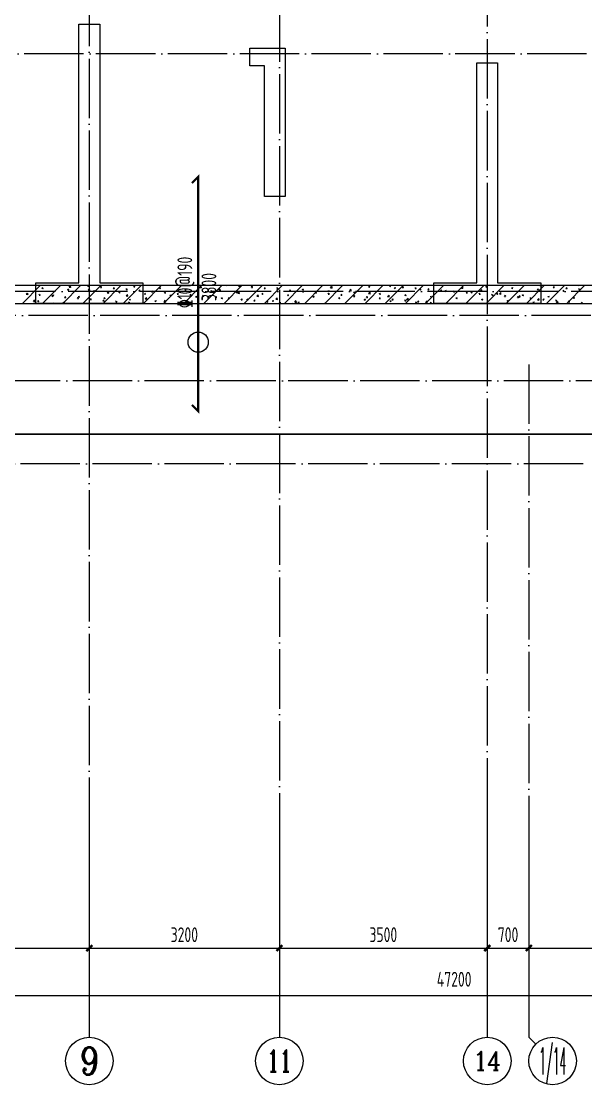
# Model space of a CAD drawing. Extents: x 5874492 to 7194610, y -939842 to -279257.
# Drawn here: x 6106797 to 6116301, y -584928 to -567029 of the extents above; entities that cross this region are included whole.
import ezdxf
from ezdxf.enums import TextEntityAlignment as Align

# ---------------------------------------------------------------- set-up
doc = ezdxf.new("R2010")
doc.units = 0
doc.header["$LTSCALE"] = 1000
doc.linetypes.add('DOTE', pattern=[2.4200000000000004, 2, -0.2, 0.02, -0.2])
for name, color, linetype, lineweight in [('A-标注-轴号', 3, 'Continuous', 15), ('A-标注-轴号文字', 7, 'Continuous', 15), ('A-轴线-塔楼', 1, 'DOTE', 9), ('A-轴线-隔墙', 41, 'DOTE', 9), ('S-基础-BASE-CON', 2, 'Continuous', 20), ('S-基础-DQ', 6, 'Continuous', 20), ('S-基础-HATCH', 251, 'Continuous', 20), ('S-墙柱-WALL', 6, 'Continuous', 20), ('S-板-楼板正筋', 107, 'Continuous', 20), ('S-板-楼板正筋文字', 107, 'Continuous', 20), ('S-轴网-轴号', 3, 'Continuous', 20), ('S-轴网-轴线', 1, 'DOTE', 9)]:
    doc.layers.add(name, color=color, linetype=linetype, lineweight=lineweight)
doc.styles.add('_TCH_AXIS', font='COMPLEX.shx', dxfattribs={"bigfont": 'hztxt.shx'})
doc.styles.add('BW_Rein', font='tssdeng.shx', dxfattribs={"width": 0.7, "bigfont": 'hztxt.shx'})
doc.styles.add('COMPLEX', font='COMPLEX')
doc.styles.add('TSSD_REIN_T3', font='tssdeng.shx', dxfattribs={"width": 0.7, "bigfont": 'hztxt.shx'})
doc.dimstyles.new('_TCH_ARCH&&100', dxfattribs={"dimtxt": 250, "dimasz": 100, "dimexe": 100, "dimexo": 100, "dimgap": 100, "dimtad": 1, "dimdec": 0, "dimzin": 0, "dimdsep": 46, "dimtxsty": 'TSSD_REIN_T3', "dimblk": 'ARCHTICK', "dimcen": 0.09, "dimclrt": 7, "dimazin": 2, "dimtfac": 1, "dimtdec": 0, "dimtix": 1, "dimtmove": 2, "dimatfit": 3, "dimfxl": 0, "dimtolj": 1, "dimtzin": 0, "dimarcsym": 0})

# ---------------------------------------------------------------- blocks, each defined once
blk = doc.blocks.new('A$C7008057F')
at = {"layer": 'S-基础-BASE-CON', "const_width": 30}
for points in [[(13600.07333129086, -17400.0000000177), (22300.00242437143, -17400.0000000177), (22300.00242437143, -18250.00069402164), (30000.00000002608, -18250.00069402164)], [(-12959.99844403937, -4950.000280836655), (-12959.99844403937, -17400.0000000177), (-1700.002424153499, -17400.0000000177), (-1700.002424153499, -18250.00069492531), (3099.997575855814, -18250.00069492444), (3099.997575855814, -17400.0000000177), (8999.55322726816, -17400.0000000177), (8999.55322726816, -17400.0000000177), (13600.07333129086, -17400.0000000177), (13600.07333129086, -17400.0000000177)]]:
    blk.add_lwpolyline(points, dxfattribs=at)
blk = doc.blocks.new('sfdgjhgfhgkjhk')
at = {"layer": 'S-基础-DQ'}
for points in [[(6945492.327695489, 358792.4430657441), (6945492.327695489, 356336.1219311192), (6963809.173096254, 356336.1219311253), (6963809.17309672, 354236.1219309106), (6966809.173096037, 354236.1219307937), (6966809.17309591, 354586.1247835521), (6971909.173095971, 354586.1247835759), (6971909.173097704, 347036.121931096), (6977909.173096014, 347036.121931096), (6977909.173096014, 339686.121931096), (6931592.327073317, 339686.121931096), (6931592.327074308, 336293.6515702161)], [(6931892.327074308, 336293.6515702159), (6931892.327073405, 339386.121931096), (6978209.173096014, 339386.121931096), (6978209.173096014, 347336.121931096), (6972209.173097635, 347336.121931096), (6972209.173095902, 354886.1247835954), (6966509.173095774, 354886.1247835689), (6966509.173095962, 354536.1219308058), (6964109.173096655, 354536.1219309036), (6964109.17309621, 356636.1219311253), (6945792.327695489, 356636.1219311206), (6945792.327695489, 358792.4430657441)]]:
    blk.add_lwpolyline(points, dxfattribs=at)
at = {"layer": 'S-基础-HATCH'}
for p, q in [((6946683.32553196, 339386.121931097), (6946983.32553196, 339686.121931097)), ((6946748.586462098, 339544.6529931739), (6946763.049183317, 339561.8889931441)), ((6946748.587082888, 339544.6541138348), (6946766.518587453, 339543.0853104653)), ((6946759.065406937, 339549.4663783002), (6946780.070966533, 339557.529657165)), ((6946759.066871778, 339549.466388913), (6946773.989548084, 339539.4009166505)), ((6946767.184897404, 339539.7529320683), (6946763.716128848, 339558.5577375345)), ((6946774.652333091, 339536.084994513), (6946780.73523035, 339554.2137403287)), ((6946963.764516878, 339525.8273526793), (6946978.227238096, 339543.0633526494)), ((6947011.132122091, 339646.2257246774), (6947032.137681687, 339654.2890035422)), ((6947011.133587026, 339646.2257352776), (6947026.056263332, 339636.1602630151)), ((6947022.73678693, 339386.1219310975), (6947322.73678693, 339686.1219310975)), ((6947026.719121666, 339632.8441435259), (6947032.802018925, 339650.9728893416)), ((6947362.148041898, 339386.1219310965), (6947662.148041898, 339686.121931097)), ((6947442.270952881, 339622.1994038551), (6947463.276512478, 339630.2626827199)), ((6947442.272417948, 339622.1994144916), (6947457.195094254, 339612.1339422291)), ((6947457.857929607, 339608.8174855075), (6947463.940826866, 339626.9462313232)), ((6947468.390817007, 339663.4580574041), (6947490.136690923, 339686.1219310957)), ((6947468.390920558, 339663.4591962171), (6947495.071946776, 339659.3212208665)), ((6947495.719268185, 339656.4701637139), (6947492.404812845, 339684.9611066823)), ((6947701.559296869, 339386.121931097), (6948001.559296869, 339686.121931097)), ((6947782.851335835, 339676.1824308372), (6947791.191566835, 339686.1219310954)), ((6947782.851956747, 339676.1835517776), (6947800.783461313, 339674.6147484081)), ((6947788.563131594, 339613.8023531054), (6947811.929680224, 339638.1553181231)), ((6947788.563235164, 339613.8034920093), (6947815.244261381, 339609.6655166587)), ((6947801.449865415, 339671.2815568206), (6947798.712383034, 339686.1219310971)), ((6947815.891538106, 339606.8142594257), (6947812.577082766, 339635.3052023941)), ((6947873.409783671, 339598.1730830327), (6947894.415343267, 339606.2363618974)), ((6947873.411248866, 339598.173093707), (6947888.333925173, 339588.1076214445)), ((6947888.996737549, 339584.7908274883), (6947895.079634808, 339602.919573304)), ((6947998.029390614, 339657.3567903424), (6948012.492111833, 339674.5927903125)), ((6947998.030011535, 339657.357911344), (6948015.9615161, 339655.7891079746)), ((6948016.627903789, 339652.4557473545), (6948013.159135234, 339671.2605528207)), ((6948040.970551839, 339386.1219310979), (6948340.970551838, 339686.121931097)), ((6948108.735446182, 339564.1466488074), (6948132.101994812, 339588.4996138251)), ((6948108.735549769, 339564.1477878016), (6948135.416575987, 339560.0098124509)), ((6948136.063808026, 339557.1583551371), (6948132.749352686, 339585.6492981055)), ((6948138.540080834, 339686.1219310963), (6948140.400640422, 339684.8669678085)), ((6948141.063526124, 339681.5499765016), (6948142.597594192, 339686.1219310967)), ((6948213.207445395, 339638.5311498483), (6948227.670166614, 339655.7671498185)), ((6948213.208066322, 339638.5322709105), (6948231.139570887, 339636.963467541)), ((6948231.805942163, 339633.6299378867), (6948228.337173607, 339652.4347433529)), ((6948304.54861446, 339574.1467622098), (6948325.554174056, 339582.2100410746)), ((6948304.550079787, 339574.1467729213), (6948319.472756093, 339564.0813006588)), ((6948320.13554549, 339560.7641694695), (6948326.218442749, 339578.8929152852)), ((6948380.381806808, 339386.121931097), (6948680.381806808, 339686.121931097)), ((6948428.385500175, 339619.7055093535), (6948442.848221393, 339636.9415093237)), ((6948428.386121109, 339619.706630477), (6948446.317625674, 339618.1378271075)), ((6948446.983980538, 339614.8041284211), (6948443.515211983, 339633.6089338873)), ((6948556.615329614, 339670.906108587), (6948577.62088921, 339678.9693874518)), ((6948556.616795036, 339670.9061192852), (6948571.539471342, 339660.8406470228)), ((6948572.202334065, 339657.5233184828), (6948578.285231324, 339675.6520642985)), ((6948643.563554955, 339600.8798688584), (6948658.026276173, 339618.1158688286)), ((6948643.564175896, 339600.8809900435), (6948661.495680462, 339599.312186674)), ((6948662.162018912, 339595.9783189533), (6948658.693250356, 339614.7831244195)), ((6948719.793061776, 339386.1219310975), (6949019.793061777, 339686.1219310979)), ((6948735.68744525, 339550.1204413879), (6948756.693004847, 339558.1837202527)), ((6948735.688910708, 339550.1204521356), (6948750.611587014, 339540.0549798731)), ((6948751.274353432, 339536.7375114503), (6948757.357250691, 339554.8662572659)), ((6948858.741609734, 339582.0542283637), (6948873.204330953, 339599.2902283338)), ((6948858.742230684, 339582.0553496099), (6948876.673735249, 339580.4865462405)), ((6948877.340057286, 339577.1525094872), (6948873.87128873, 339595.9573149534)), ((6948987.754160404, 339646.8797877651), (6949008.75972, 339654.9430666299)), ((6948987.755625956, 339646.8797985008), (6949002.678302262, 339636.8143262384)), ((6949003.341142007, 339633.496660464), (6949009.424039266, 339651.6254062797)), ((6949059.204316746, 339386.121931097), (6949359.204316746, 339686.121931097)), ((6949073.919664515, 339563.228587869), (6949088.382385734, 339580.4645878391)), ((6949073.920285471, 339563.2297091764), (6949091.851790036, 339561.6609058069)), ((6949092.51809566, 339558.3267000209), (6949089.049327104, 339577.1315054871)), ((6949289.097719295, 339544.4029473747), (6949303.560440513, 339561.6389473449)), ((6949289.098340258, 339544.4040687429), (6949307.029844823, 339542.8352653734)), ((6949307.696134034, 339539.5008905538), (6949304.227365478, 339558.30569602)), ((6949398.615571717, 339386.121931097), (6949698.615571717, 339686.1219310975)), ((6949418.892991194, 339622.8534669425), (6949439.89855079, 339630.9167458073)), ((6949418.894456876, 339622.8534777153), (6949433.817133183, 339612.7880054529)), ((6949434.479949948, 339609.4700024448), (6949440.562847207, 339627.5987482604)), ((6949504.275774076, 339525.5773068796), (6949518.738495294, 339542.8133068498)), ((6949669.823288085, 339657.7594118245), (6949693.189836714, 339682.1123768422)), ((6949669.823391729, 339657.7605512483), (6949696.504417947, 339653.6225758976)), ((6949697.151699371, 339650.7700992537), (6949693.837244031, 339679.2610422221)), ((6949738.026826685, 339386.1219310965), (6950038.026826685, 339686.121931097)), ((6949850.031821984, 339598.8271461205), (6949871.03738158, 339606.8904249853)), ((6949850.033287797, 339598.8271569302), (6949864.955964103, 339588.7616846677)), ((6949865.618757891, 339585.4433444263), (6949871.701655149, 339603.572090242)), ((6949989.995602673, 339608.1037075255), (6950013.362151302, 339632.4566725431)), ((6949989.995706335, 339608.1048470405), (6950016.676732552, 339603.9668716898)), ((6950017.32396929, 339601.1141949656), (6950014.00951395, 339629.605137934)), ((6950077.438081656, 339386.1219310975), (6950377.438081656, 339686.1219310975)), ((6950116.131808368, 339686.1219310968), (6950117.022679351, 339685.5210310317)), ((6950117.685546465, 339682.2024934393), (6950119.000669796, 339686.1219310964)), ((6950281.170652774, 339574.8008252979), (6950302.17621237, 339582.8641041627)), ((6950281.172118717, 339574.8008361445), (6950296.094795023, 339564.735363882)), ((6950296.757565832, 339561.4166864072), (6950302.840463091, 339579.5454322228)), ((6950310.167917261, 339558.4480032274), (6950333.53446589, 339582.8009682451)), ((6950310.16802094, 339558.4491428327), (6950336.849047158, 339554.3111674821)), ((6950323.362593032, 339675.9323850371), (6950331.912637373, 339686.121931096)), ((6950323.363214117, 339675.9335066855), (6950341.294718682, 339674.364703316)), ((6950337.49623921, 339551.4582906772), (6950334.18178387, 339579.9492336456)), ((6950341.961102046, 339671.0295153066), (6950339.17712763, 339686.1219310974)), ((6950416.849336624, 339386.1219310965), (6950716.849336624, 339686.121931097)), ((6950533.237367928, 339671.5601716751), (6950554.242927524, 339679.6234505399)), ((6950533.238833965, 339671.560182509), (6950548.161510271, 339661.4947102466)), ((6950538.540647813, 339657.1067445424), (6950553.003369031, 339674.3427445125)), ((6950538.541268904, 339657.107866252), (6950556.472773469, 339655.5390628825)), ((6950548.824354407, 339658.1758354204), (6950554.907251666, 339676.3045812361)), ((6950557.139140419, 339652.2037058401), (6950553.670371863, 339671.0085113063)), ((6950712.309483564, 339550.7745044751), (6950733.31504316, 339558.8377833399)), ((6950712.310949637, 339550.7745153594), (6950727.233625943, 339540.7090430969)), ((6950727.896373774, 339537.3900283888), (6950733.979271033, 339555.5187742044)), ((6950753.718702592, 339638.281104047), (6950768.18142381, 339655.5171040171)), ((6950753.719323691, 339638.2822258184), (6950771.650828256, 339636.713422449)), ((6950756.260591595, 339386.121931097), (6951056.260591595, 339686.121931097)), ((6950772.317178794, 339633.3778963733), (6950768.848410239, 339652.1827018395)), ((6950964.376198717, 339647.5338508523), (6950985.381758314, 339655.5971297171)), ((6950964.377664885, 339647.5338617233), (6950979.300341192, 339637.4683894609)), ((6950968.896757374, 339619.4554635524), (6950983.359478592, 339636.6914635226)), ((6950968.897378478, 339619.4565853849), (6950986.828883043, 339617.8877820154)), ((6950979.963162349, 339634.1491774012), (6950986.046059608, 339652.2779232169)), ((6950987.495217167, 339614.5520869062), (6950984.026448611, 339633.3568923724)), ((6951095.671846564, 339386.1219310979), (6951395.671846564, 339686.1219310979)), ((6951184.074812154, 339600.6298230581), (6951198.537533373, 339617.8658230283)), ((6951184.075433265, 339600.6309449514), (6951202.006937831, 339599.0621415819)), ((6951202.673255543, 339595.7262774403), (6951199.204486988, 339614.5310829065)), ((6951395.515029508, 339623.5075300303), (6951416.520589104, 339631.5708088951)), ((6951395.516495805, 339623.5075409382), (6951410.439172111, 339613.4420686757)), ((6951399.252866933, 339581.8041825631), (6951413.715588151, 339599.0401825333)), ((6951399.253488053, 339581.8053045179), (6951417.184992618, 339580.2365011484)), ((6951411.10197029, 339610.1225193824), (6951417.184867549, 339628.2512651981)), ((6951417.851293917, 339576.9004679734), (6951414.382525361, 339595.7052734396)), ((6951435.083101533, 339386.121931097), (6951735.083101533, 339686.121931097)), ((6951614.430921714, 339562.9785420684), (6951628.893642932, 339580.2145420386)), ((6951614.43154284, 339562.9796640843), (6951632.363047405, 339561.4108607149)), ((6951633.029332289, 339558.0746585064), (6951629.560563734, 339576.8794639726)), ((6951774.494356504, 339386.121931097), (6952074.494356504, 339686.1219310975)), ((6951826.653860298, 339599.4812092082), (6951847.659419894, 339607.544488073)), ((6951826.655326725, 339599.481220153), (6951841.578003031, 339589.4157478905)), ((6951829.608976494, 339544.1529015737), (6951844.071697712, 339561.3889015439)), ((6951829.609597627, 339544.1540236508), (6951847.541102192, 339542.5852202813)), ((6951842.240778232, 339586.0958613636), (6951848.323675491, 339604.2246071792)), ((6951848.207370665, 339539.24884904), (6951844.738602109, 339558.0536545062)), ((6951871.255759164, 339652.0607662443), (6951894.622307793, 339676.413731262)), ((6951871.2558629, 339652.0619062794), (6951897.936889118, 339647.9239309287)), ((6951898.584130553, 339645.0700347929), (6951895.269675213, 339673.5609777613)), ((6952044.787031274, 339525.3272610786), (6952059.249752493, 339542.5632610488)), ((6952094.307566806, 339682.8550103764), (6952095.403745399, 339686.121931096)), ((6952113.905611472, 339386.121931097), (6952413.905611472, 339686.121931097)), ((6952191.428073752, 339602.4050619452), (6952214.794622381, 339626.7580269629)), ((6952191.428177506, 339602.4062020716), (6952218.109203723, 339598.2682267209)), ((6952218.756400472, 339595.4141305048), (6952215.441945133, 339623.9050734732)), ((6952257.792691087, 339575.454888386), (6952278.798250684, 339583.5181672508)), ((6952257.794157646, 339575.4548993678), (6952272.716833952, 339565.3894271054)), ((6952273.379586173, 339562.0692033449), (6952279.462483432, 339580.1979491605)), ((6952453.316866443, 339386.1219310975), (6952753.316866443, 339686.1219310975)), ((6952509.859406241, 339672.2142347632), (6952530.864965837, 339680.277513628)), ((6952509.860872894, 339672.2142457326), (6952524.7835492, 339662.1487734702)), ((6952511.60038834, 339552.7493576465), (6952534.966936969, 339577.1023226642)), ((6952511.600492111, 339552.7504978638), (6952538.281518329, 339548.6125225131)), ((6952525.446374748, 339658.8283523576), (6952531.529272007, 339676.9570981733)), ((6952538.928670392, 339545.7582262166), (6952535.614215053, 339574.249169185)), ((6952688.931521878, 339551.4285675634), (6952709.937081474, 339559.4918464282)), ((6952688.932988565, 339551.428578583), (6952703.855664872, 339541.3631063206)), ((6952704.518394115, 339538.0425453255), (6952710.601291374, 339556.1712911412)), ((6952792.728121411, 339386.1219310965), (6953092.728121411, 339686.121931097)), ((6952863.87385023, 339675.6823392368), (6952872.63370791, 339686.1219310971)), ((6952863.874471486, 339675.6834615937), (6952881.805976051, 339674.1146582242)), ((6952882.472338675, 339670.7774737923), (6952879.641872223, 339686.1219310971)), ((6952940.998237032, 339648.1879139406), (6952962.003796628, 339656.2511928054)), ((6952940.999703815, 339648.1879249467), (6952955.922380121, 339638.1224526842)), ((6952956.58518269, 339634.8016943389), (6952962.668079949, 339652.9304401545)), ((6953079.051905011, 339656.8566987415), (6953093.514626229, 339674.0926987117)), ((6953079.052526273, 339656.8578211602), (6953096.984030838, 339655.2890177907)), ((6953097.65037705, 339651.9516643258), (6953094.181608494, 339670.756469792)), ((6953132.139376381, 339386.121931097), (6953432.139376381, 339686.121931097)), ((6953294.229959792, 339638.0310582467), (6953308.69268101, 339655.2670582169)), ((6953294.23058106, 339638.0321807266), (6953312.162085625, 339636.4633773572)), ((6953312.828415424, 339633.1258548593), (6953309.359646868, 339651.9306603255)), ((6953372.137067821, 339624.1615931179), (6953393.142627417, 339632.2248719826)), ((6953372.138534736, 339624.1616041615), (6953387.061211042, 339614.096131899)), ((6953387.723990631, 339610.7750363196), (6953393.80688789, 339628.9037821352)), ((6953471.550631351, 339386.1219310979), (6953771.55063135, 339686.121931097)), ((6953509.408014571, 339619.2054177517), (6953523.87073579, 339636.4414177219)), ((6953509.408635847, 339619.2065402931), (6953527.340140413, 339617.6377369236)), ((6953528.006453798, 339614.3000453928), (6953524.537685242, 339633.104850859)), ((6953724.586069352, 339600.3797772574), (6953739.04879057, 339617.6157772276)), ((6953724.586690634, 339600.3808998596), (6953742.5181952, 339598.8120964901)), ((6953743.184492173, 339595.474235926), (6953739.715723617, 339614.2790413922)), ((6953803.275898611, 339600.135272296), (6953824.281458207, 339608.1985511608)), ((6953803.277365655, 339600.1352833766), (6953818.200041961, 339590.0698111141)), ((6953810.96188632, 339386.121931097), (6954110.96188632, 339686.121931097)), ((6953818.862798573, 339586.7483783013), (6953824.945695831, 339604.8771241169)), ((6953939.764124132, 339581.554136762), (6953954.22684535, 339598.7901367322)), ((6953939.764745422, 339581.5552594261), (6953957.696249987, 339579.9864560566)), ((6953958.362530547, 339576.6484264593), (6953954.893761992, 339595.4532319256)), ((6954070.929587148, 339683.5075273137), (6954071.806821004, 339686.1219310962)), ((6954072.688230243, 339646.3621206643), (6954096.054778872, 339670.7150856819)), ((6954072.688334071, 339646.3632613108), (6954099.369360289, 339642.2252859601)), ((6954100.016561734, 339639.3699703328), (6954096.702106395, 339667.8609133012)), ((6954150.373141291, 339386.121931097), (6954450.373141291, 339686.1219310975)), ((6954154.942178912, 339562.7284962675), (6954169.40490013, 339579.9644962376)), ((6954154.942800209, 339562.7296189925), (6954172.874304774, 339561.1608156231)), ((6954173.540568921, 339557.8226169926), (6954170.071800365, 339576.6274224588)), ((6954234.414729401, 339576.1089514735), (6954255.420288997, 339584.1722303383)), ((6954234.416196575, 339576.1089625906), (6954249.338872882, 339566.0434903282)), ((6954250.001606516, 339562.721720282), (6954256.084503775, 339580.8504660977)), ((6954370.120233691, 339543.9028557728), (6954384.58295491, 339561.138855743)), ((6954370.120854996, 339543.903978559), (6954388.052359561, 339542.3351751895)), ((6954388.718607293, 339538.9968075259), (6954385.249838738, 339557.8016129921)), ((6954392.860544831, 339596.7064163655), (6954416.22709346, 339621.0593813832)), ((6954392.860648677, 339596.707557103), (6954419.541674894, 339592.5695817524)), ((6954420.188831657, 339589.7140660437), (6954416.874376317, 339618.2050090121)), ((6954486.481444554, 339672.8682978507), (6954507.487004151, 339680.9315767155)), ((6954486.482911824, 339672.8683089549), (6954501.40558813, 339662.8028366924)), ((6954489.784396259, 339386.121931097), (6954789.784396259, 339686.121931097)), ((6954502.068395089, 339659.4808692948), (6954508.151292348, 339677.6096151105)), ((6954585.298288472, 339525.0772152781), (6954599.76100969, 339542.3132152482)), ((6954665.55356019, 339552.0826306507), (6954686.559119786, 339560.1459095155)), ((6954665.555027496, 339552.0826418052), (6954680.477703802, 339542.0171695428)), ((6954681.140414457, 339538.6950622636), (6954687.223311716, 339556.8238080793)), ((6954713.032859419, 339547.0507120668), (6954736.399408048, 339571.4036770844)), ((6954713.032963282, 339547.0518528952), (6954739.7139895, 339542.9138775446)), ((6954740.361101576, 339540.0581617555), (6954737.046646236, 339568.5491047239)), ((6954829.195651229, 339386.121931097), (6955129.195651229, 339686.1219310975)), ((6954917.620275344, 339648.8419770279), (6954938.62583494, 339656.9052558927)), ((6954917.621742744, 339648.8419881695), (6954932.54441905, 339638.776515907)), ((6954933.207203032, 339635.4542112765), (6954939.29010029, 339653.5829570922)), ((6955168.606906198, 339386.1219310965), (6955468.606906198, 339686.121931097)), ((6955348.759106135, 339624.8156562059), (6955369.764665731, 339632.8789350707)), ((6955348.760573665, 339624.8156673845), (6955363.683249971, 339614.7501951221)), ((6955364.346010973, 339611.4275532577), (6955370.428908232, 339629.5562990733)), ((6955404.385107429, 339675.4322934355), (6955413.354778447, 339686.1219310962)), ((6955404.385728856, 339675.4334165018), (6955422.317233421, 339673.8646131323)), ((6955422.983575306, 339670.5254322774), (6955420.106616819, 339686.1219310969)), ((6955508.018161168, 339386.121931097), (6955808.018161168, 339686.121931097)), ((6955619.563162208, 339656.6066529415), (6955634.025883426, 339673.8426529117)), ((6955619.563783643, 339656.6077760683), (6955637.495288208, 339655.0389726988)), ((6955638.161613679, 339651.6996228119), (6955634.692845124, 339670.5044282781)), ((6955779.897936924, 339600.7893353831), (6955800.903496521, 339608.8526142479)), ((6955779.899404584, 339600.7893465991), (6955794.822080891, 339590.7238743366)), ((6955795.484818915, 339587.4008952384), (6955801.567716174, 339605.5296410541)), ((6955834.741216988, 339637.7810124472), (6955849.203938207, 339655.0170124174)), ((6955834.74183843, 339637.7821356347), (6955852.673342995, 339636.2133322653)), ((6955847.429416137, 339386.1219310965), (6956147.429416137, 339686.121931097)), ((6955853.339652054, 339632.8738133449), (6955849.870883498, 339651.6786188111)), ((6955981.276723, 339683.3258101607), (6955980.95144005, 339686.1219310962)), ((6956047.55160749, 339684.1600442514), (6956048.209896608, 339686.1219310962)), ((6956049.919271769, 339618.9553719526), (6956064.381992987, 339636.1913719227)), ((6956049.919893217, 339618.9564952012), (6956067.851397783, 339617.3876918317)), ((6956068.517690429, 339614.0480038786), (6956065.048921873, 339632.8528093448)), ((6946867.819918866, 339420.8781814912), (6946891.186467496, 339445.2311465089)), ((6946867.820022415, 339420.8793201472), (6946894.501048633, 339416.7413447966)), ((6946895.148186602, 339413.8907067322), (6946891.833731262, 339442.3816497006)), ((6946938.137522574, 339428.6807111006), (6946959.14308217, 339436.7439899654)), ((6946938.13898745, 339428.6807217633), (6946953.061663756, 339418.6152495009)), ((6946953.724352458, 339415.2991874811), (6946959.807249717, 339433.4279332967)), ((6946963.765137675, 339525.8284734013), (6946981.696642241, 339524.2596700318)), ((6946982.362935778, 339520.9271226016), (6946978.894167222, 339539.7319280678)), ((6947178.942571658, 339507.0017121845), (6947193.405292876, 339524.2377121547)), ((6947178.943192462, 339507.0028329677), (6947196.874697028, 339505.4340295983)), ((6947190.204237727, 339525.4400574779), (6947211.209797324, 339533.5033363426)), ((6947190.205702698, 339525.4400681279), (6947205.128379004, 339515.3745958655)), ((6947197.540974152, 339502.1013131358), (6947194.072205597, 339520.906118602)), ((6947202.288185259, 339386.1219310965), (6947211.358782084, 339395.5754422098)), ((6947205.791141032, 339512.0583364943), (6947211.874038291, 339530.18708231)), ((6947212.774246993, 339386.1219310965), (6947212.006001181, 339392.7257454128)), ((6947369.276353363, 339404.6543902782), (6947390.281912959, 339412.717669143)), ((6947369.27781837, 339404.6544009783), (6947384.200494676, 339394.5889287158)), ((6947384.8631604, 339391.2725294626), (6947390.946057659, 339409.4012752783)), ((6947394.120626439, 339488.1760716905), (6947408.583347658, 339505.4120716606)), ((6947394.12124725, 339488.1771925342), (6947412.052751815, 339486.6083891647)), ((6947412.719012526, 339483.2755036691), (6947409.25024397, 339502.0803091353)), ((6947609.298681219, 339469.3504311951), (6947623.761402437, 339486.5864311653)), ((6947609.299302037, 339469.3515521007), (6947627.230806602, 339467.7827487312)), ((6947621.343068517, 339501.4137366554), (6947642.348628113, 339509.4770155202)), ((6947621.344533619, 339501.413747342), (6947636.267209926, 339491.3482750795)), ((6947627.897050901, 339464.4496942023), (6947624.428282346, 339483.2544996685)), ((6947636.929948974, 339488.0316784754), (6947643.012846233, 339506.1604242911)), ((6947814.727183037, 339386.1219310965), (6947821.420743749, 339388.6913483202)), ((6947824.476735999, 339450.5247907002), (6947838.939457217, 339467.7607906704)), ((6947824.477356824, 339450.5259116672), (6947842.408861389, 339448.9571082977)), ((6947843.075089275, 339445.6238847357), (6947839.606320719, 339464.4286902019)), ((6948039.65479078, 339431.6991502062), (6948054.117511998, 339448.9351501763)), ((6948039.655411611, 339431.7002712336), (6948057.586916177, 339430.1314678642)), ((6948052.481899306, 339477.3874158326), (6948073.487458902, 339485.4506946974)), ((6948052.483364538, 339477.3874265573), (6948067.406040845, 339467.3219542949)), ((6948058.253127649, 339426.7980752696), (6948054.784359094, 339445.6028807358)), ((6948068.068756917, 339464.0050204567), (6948074.151654175, 339482.1337662724)), ((6948254.832845559, 339412.8735097114), (6948269.295566778, 339430.1095096816)), ((6948254.833466399, 339412.8746308001), (6948272.764970964, 339411.3058274306)), ((6948273.431166023, 339407.9722658018), (6948269.962397467, 339426.777071268)), ((6948428.90776077, 339514.4909445083), (6948452.2743094, 339538.843909526)), ((6948428.907864375, 339514.4920835938), (6948455.588890593, 339510.3541082431)), ((6948456.236077945, 339507.5024508493), (6948452.921622605, 339535.9933938177)), ((6948470.010900339, 339394.0478692162), (6948484.473621557, 339411.2838691864)), ((6948470.011521186, 339394.0489903666), (6948487.943025751, 339392.4801869971)), ((6948483.620730096, 339453.3610950107), (6948504.626289693, 339461.4243738754)), ((6948483.622195459, 339453.3611057716), (6948498.544871765, 339443.2956335092)), ((6948488.609204398, 339389.1464563362), (6948485.140435843, 339407.9512618024)), ((6948499.207564858, 339439.9783624379), (6948505.290462117, 339458.1071082536)), ((6948694.334891362, 339386.1219310965), (6948699.651676337, 339392.4582286917)), ((6948700.872509196, 339386.1219310971), (6948700.318474216, 339389.1254523346)), ((6948749.080075358, 339464.8352402096), (6948772.446623988, 339489.1882052273)), ((6948749.080178981, 339464.836379386), (6948775.761205198, 339460.6984040354)), ((6948776.408347865, 339457.8465465598), (6948773.093892525, 339486.3374895282)), ((6948914.759560886, 339429.3347741881), (6948935.765120482, 339437.3980530528)), ((6948914.76102638, 339429.3347849859), (6948929.683702686, 339419.2693127235)), ((6948930.3463728, 339415.9517044192), (6948936.429270059, 339434.0804502348)), ((6949069.252389945, 339415.1795359105), (6949092.618938575, 339439.5325009282)), ((6949069.252493586, 339415.1806751782), (6949095.933519804, 339411.0426998276)), ((6949096.580617784, 339408.1906422719), (6949093.266162444, 339436.6815852403)), ((6949166.82627604, 339526.0941205653), (6949187.831835636, 339534.1573994301)), ((6949166.827741628, 339526.0941313512), (6949181.750417934, 339516.0286590887)), ((6949182.413161374, 339512.710853432), (6949188.496058633, 339530.8395992476)), ((6949345.898391676, 339405.3084533661), (6949366.903951272, 339413.3717322309)), ((6949345.899857299, 339405.3084642015), (6949360.822533606, 339395.2429919391)), ((6949361.485180741, 339391.9250463999), (6949367.568078, 339410.0537922155)), ((6949409.188478386, 339386.121931097), (6949412.791253162, 339389.8767966302)), ((6949413.543568884, 339386.1219310966), (6949413.438432367, 339387.0256809517)), ((6949504.276395045, 339525.5784283094), (6949522.207899611, 339524.0096249399)), ((6949522.874172408, 339520.6750810878), (6949519.405403852, 339539.479886554)), ((6949597.96510683, 339502.0677997433), (6949618.970666426, 339510.1310786081)), ((6949597.966572548, 339502.0678105657), (6949612.889248854, 339492.0023383033)), ((6949613.551969317, 339488.6841954131), (6949619.634866576, 339506.8129412288)), ((6949719.453828855, 339506.7516663843), (6949733.916550074, 339523.9876663545)), ((6949719.454449832, 339506.7527878758), (6949737.385954398, 339505.1839845064)), ((6949738.052210782, 339501.8492716204), (6949734.583442226, 339520.6540770866)), ((6949789.645328753, 339386.1219310968), (6949798.042782063, 339389.3454114082)), ((6949934.631883637, 339487.92602589), (6949949.094604855, 339505.1620258602)), ((6949934.63250462, 339487.9271474423), (6949952.564009185, 339486.3583440728)), ((6949953.230249158, 339483.0234621548), (6949949.761480602, 339501.828267621)), ((6950029.10393762, 339478.0414789207), (6950050.109497217, 339486.1047577854)), ((6950029.105403469, 339478.0414897805), (6950044.028079775, 339467.9760175181)), ((6950044.690777258, 339464.6575373944), (6950050.773674517, 339482.78628321)), ((6950149.809938417, 339469.1003853949), (6950164.272659635, 339486.3363853651)), ((6950149.810559407, 339469.1015070088), (6950167.742063972, 339467.5327036393)), ((6950168.408287531, 339464.1976526878), (6950164.939518975, 339483.002458154)), ((6950364.987993198, 339450.2747449002), (6950379.450714416, 339467.5107448704)), ((6950364.988614194, 339450.2758665752), (6950382.920118759, 339448.7070632058)), ((6950383.586325906, 339445.3718432218), (6950380.117557351, 339464.176648688)), ((6950460.24276841, 339454.0151580979), (6950481.248328006, 339462.0784369627)), ((6950460.244234389, 339454.0151689948), (6950475.166910695, 339443.9496967324)), ((6950475.8295852, 339440.6308793756), (6950481.912482459, 339458.7596251912)), ((6950580.166047976, 339431.4491044048), (6950594.628769195, 339448.685104375)), ((6950580.166668981, 339431.4502261417), (6950598.098173547, 339429.8814227722)), ((6950598.764364279, 339426.5460337552), (6950595.295595723, 339445.3508392214)), ((6950630.340231848, 339508.7922989281), (6950653.706780477, 339533.1452639457)), ((6950630.340335546, 339508.7934386249), (6950657.021361764, 339504.6554632743)), ((6950657.668509129, 339501.8023863882), (6950654.354053789, 339530.2933293566)), ((6950795.344102758, 339412.6234639103), (6950809.806823976, 339429.8594638805)), ((6950795.344723769, 339412.6245857082), (6950813.276228334, 339411.0557823387)), ((6950813.942402654, 339407.7202242884), (6950810.473634099, 339426.5250297546)), ((6950891.3815992, 339429.9888372759), (6950912.387158796, 339438.0521161407)), ((6950891.383065308, 339429.9888482097), (6950906.305741615, 339419.9233759473)), ((6950906.968393141, 339416.6042213563), (6950913.0512904, 339434.732967172)), ((6950950.512546436, 339459.136594629), (6950973.879095065, 339483.4895596466)), ((6950950.512650152, 339459.1377344172), (6950977.193676369, 339454.9997590665)), ((6950977.840779049, 339452.1464820998), (6950974.52632371, 339480.6374250682)), ((6951010.522157539, 339393.797823416), (6951024.984878757, 339411.0338233861)), ((6951010.522778556, 339393.7989452747), (6951028.454283121, 339392.2301419052)), ((6951029.120441027, 339388.8944148213), (6951025.651672471, 339407.6992202876)), ((6951143.448314354, 339526.7481836531), (6951164.45387395, 339534.8114625179)), ((6951143.449780557, 339526.7481945737), (6951158.372456864, 339516.6827223112)), ((6951159.035181714, 339513.3633703696), (6951165.118078973, 339531.4921161853)), ((6951235.055961899, 339386.1219310956), (6951240.162933536, 339392.2081828911)), ((6951241.337253793, 339386.1219310969), (6951240.829710848, 339388.8734108216)), ((6951270.684861024, 339409.480890331), (6951294.051409653, 339433.8338553487)), ((6951270.684964757, 339409.4820302094), (6951297.365990975, 339405.3440548587)), ((6951298.013048969, 339402.4905778107), (6951294.69859363, 339430.9815207791)), ((6951322.52042999, 339405.9625164538), (6951343.525989586, 339414.0257953185)), ((6951322.521896229, 339405.962527424), (6951337.444572535, 339395.8970551616)), ((6951338.107201083, 339392.5775633375), (6951344.190098342, 339410.7063091532)), ((6951574.587145144, 339502.721862831), (6951595.59270474, 339510.7851416958)), ((6951574.588611477, 339502.7218737885), (6951589.511287783, 339492.6564015261)), ((6951590.173989657, 339489.3367123503), (6951596.256886916, 339507.465458166)), ((6951764.563474469, 339386.1219310972), (6951774.664820376, 339389.9994744963)), ((6951775.141769582, 339386.1219310968), (6951775.328906284, 339386.6796511344)), ((6952005.725975933, 339478.6955420088), (6952026.73153553, 339486.7588208736)), ((6952005.727442397, 339478.6955530033), (6952020.650118703, 339468.6300807409)), ((6952021.312797599, 339465.3100543316), (6952027.395694857, 339483.4388001472)), ((6952044.787652414, 339525.3283832173), (6952062.71915698, 339523.7595798478)), ((6952063.385409038, 339520.4230395728), (6952059.916640482, 339539.227845039)), ((6952259.965086054, 339506.5016205836), (6952274.427807272, 339523.7376205538)), ((6952259.965707202, 339506.5027427837), (6952277.897211767, 339504.9339394143)), ((6952278.563447413, 339501.5972301065), (6952275.094678857, 339520.4020355727)), ((6952436.864806724, 339454.6692211862), (6952457.87036632, 339462.732500051)), ((6952436.866273317, 339454.6692322182), (6952451.788949624, 339444.6037599557)), ((6952452.451605541, 339441.2833963127), (6952458.5345028, 339459.4121421284)), ((6952475.143140834, 339487.6759800887), (6952489.605862052, 339504.9119800588)), ((6952475.143761989, 339487.6771023502), (6952493.075266554, 339486.1082989807)), ((6952493.741485787, 339482.7714206399), (6952490.272717231, 339501.5762261061)), ((6952690.321195615, 339468.8503395947), (6952704.783916833, 339486.0863395649)), ((6952690.321816776, 339468.8514619167), (6952708.253321341, 339467.2826585472)), ((6952708.919524162, 339463.9456111744), (6952705.450755606, 339482.7504166406)), ((6952831.772702926, 339503.0936533471), (6952855.139251555, 339527.4466183648)), ((6952831.772806717, 339503.094793656), (6952858.453832935, 339498.9568183054)), ((6952859.100940312, 339496.102321928), (6952855.786484973, 339524.5932648964)), ((6952868.003637513, 339430.6429003634), (6952889.009197109, 339438.7061792282)), ((6952868.005104237, 339430.6429114334), (6952882.927780543, 339420.5774391709)), ((6952883.590413483, 339417.256738294), (6952889.673310742, 339435.3854841096)), ((6952905.499250395, 339450.0246990994), (6952919.961971614, 339467.2606990695)), ((6952905.499871563, 339450.0258214832), (6952923.431376128, 339448.4570181137)), ((6952924.097562535, 339445.1198017074), (6952920.628793979, 339463.9246071736)), ((6953120.070352667, 339527.4022467406), (6953141.075912263, 339535.4655256054)), ((6953120.071819487, 339527.402257797), (6953134.994495793, 339517.3367855346)), ((6953120.677305176, 339431.1990586046), (6953135.140026394, 339448.4350585748)), ((6953120.67792635, 339431.2001810496), (6953138.609430916, 339429.6313776802)), ((6953135.657202058, 339514.0158873064), (6953141.740099316, 339532.1446331221)), ((6953139.27560091, 339426.293992241), (6953135.806832355, 339445.0987977072)), ((6953151.945017514, 339453.4379490483), (6953175.311566143, 339477.790914066)), ((6953151.945121323, 339453.4390894482), (6953178.62614754, 339449.3011140976)), ((6953179.273210231, 339446.4464176391), (6953175.958754892, 339474.9373606075)), ((6953299.142468303, 339406.6165795416), (6953320.1480279, 339414.6798584064)), ((6953299.143935159, 339406.6165906474), (6953314.066611465, 339396.5511183849)), ((6953314.729221424, 339393.2300802747), (6953320.812118683, 339411.3588260903)), ((6953335.855359956, 339412.3734181096), (6953350.318081174, 339429.6094180798)), ((6953335.855981138, 339412.3745406161), (6953353.787485703, 339410.8057372466)), ((6953354.453639284, 339407.4681827744), (6953350.984870728, 339426.2729882406)), ((6953472.117332102, 339403.7822447502), (6953495.483880731, 339428.1352097678)), ((6953472.117435928, 339403.7833852405), (6953498.798462146, 339399.6454098898)), ((6953499.445480151, 339396.7905133509), (6953496.131024811, 339425.2814563193)), ((6953551.033414736, 339393.5477776153), (6953565.496135955, 339410.7837775855)), ((6953551.034035925, 339393.5489001826), (6953568.96554049, 339391.9800968131)), ((6953551.209183457, 339503.3759259188), (6953572.214743054, 339511.4392047836)), ((6953551.210650408, 339503.3759370118), (6953566.133326714, 339493.3104647494)), ((6953569.631677658, 339388.6423733079), (6953566.162909103, 339407.4471787741)), ((6953566.796009999, 339489.989229288), (6953572.878907258, 339508.1179751036)), ((6953739.481620185, 339386.1219310972), (6953751.286858689, 339390.6535375838)), ((6953751.544845186, 339386.1219310968), (6953751.950926624, 339387.3321680721)), ((6953775.777032437, 339386.1219310956), (6953780.674190735, 339391.95813709)), ((6953781.801998387, 339386.1219310968), (6953781.340947477, 339388.6213693073)), ((6953982.348014247, 339479.3496050963), (6954003.353573843, 339487.412883961)), ((6953982.349481327, 339479.3496162269), (6953997.272157633, 339469.2841439645)), ((6953997.934817941, 339465.9625712688), (6954004.0177152, 339484.0913170844)), ((6954413.486845036, 339455.3232842735), (6954434.492404632, 339463.3865631383)), ((6954413.488312247, 339455.323295441), (6954428.410988553, 339445.2578231785)), ((6954429.073625882, 339441.93591325), (6954435.156523141, 339460.0646590656)), ((6954585.298909783, 339525.0783381255), (6954603.230414349, 339523.509534756)), ((6954603.896645669, 339520.1709980597), (6954600.427877113, 339538.9758035259)), ((6954800.476343253, 339506.2515747838), (6954814.939064471, 339523.4875747539)), ((6954800.476964571, 339506.252697692), (6954818.408469136, 339504.6838943225)), ((6954819.074684043, 339501.3451885925), (6954815.605915488, 339520.1499940587)), ((6954844.625675827, 339431.2969634515), (6954865.631235423, 339439.3602423163)), ((6954844.627143168, 339431.2969746556), (6954859.549819474, 339421.2315023931)), ((6954860.212433824, 339417.9092552317), (6954866.295331083, 339436.0380010473)), ((6955015.654398032, 339487.4259342881), (6955030.117119251, 339504.6619342582)), ((6955015.655019358, 339487.4270572584), (6955033.586523923, 339485.858253889)), ((6955034.252722418, 339482.5193791264), (6955030.783953862, 339501.3241845926)), ((6955033.205174005, 339497.3950077675), (6955056.571722634, 339521.7479727852)), ((6955033.205277888, 339497.3961486875), (6955059.886304106, 339493.2581733368)), ((6955060.533371496, 339490.4022574665), (6955057.218916156, 339518.8932004349)), ((6955096.692390981, 339528.0563098287), (6955117.697950577, 339536.1195886935)), ((6955096.693858416, 339528.0563210198), (6955111.616534722, 339517.9908487574)), ((6955112.2792224, 339514.6684042449), (6955118.362119659, 339532.7971500606)), ((6955230.832452813, 339468.6002937934), (6955245.295174032, 339485.8362937635)), ((6955230.833074145, 339468.6014168249), (6955248.76457871, 339467.0326134554)), ((6955249.430760792, 339463.6935696595), (6955245.961992236, 339482.4983751258)), ((6955275.764506617, 339407.2706426287), (6955296.770066213, 339415.3339214934)), ((6955275.765974088, 339407.2706538702), (6955290.688650394, 339397.2051816077)), ((6955291.351241766, 339393.8825972128), (6955297.434139024, 339412.0113430285)), ((6955353.377488592, 339447.7393034691), (6955376.744037221, 339472.0922684868)), ((6955353.377592494, 339447.7404444797), (6955380.058618711, 339443.602469129)), ((6955380.705641416, 339440.7463531788), (6955377.391186076, 339469.2372961472)), ((6955446.010507592, 339449.7746532994), (6955460.47322881, 339467.0106532695)), ((6955446.011128932, 339449.7757763914), (6955463.942633498, 339448.2069730219)), ((6955464.608799166, 339444.8677601925), (6955461.14003061, 339463.6725656588)), ((6955527.83122177, 339504.0299890059), (6955548.836781367, 339512.0932678707)), ((6955527.832689337, 339504.0300002349), (6955542.755365643, 339493.9645279725)), ((6955543.418030339, 339490.6417462257), (6955549.500927598, 339508.7704920413)), ((6955661.188562373, 339430.9490128051), (6955675.651283591, 339448.1850127752)), ((6955661.189183719, 339430.9501359579), (6955679.120688285, 339429.3813325884)), ((6955673.549803181, 339398.0835991699), (6955696.91635181, 339422.4365641875)), ((6955673.549907099, 339398.0847402719), (6955700.230933317, 339393.9467649212)), ((6955679.78683754, 339426.0419507271), (6955676.318068984, 339444.8467561933)), ((6955700.877911335, 339391.0904488902), (6955697.563455995, 339419.5813918586)), ((6955714.399765901, 339386.121931097), (6955727.908897003, 339391.3076006714)), ((6955727.947920791, 339386.1219310965), (6955728.572946967, 339387.9846850092)), ((6955876.366617153, 339412.1233723104), (6955890.829338372, 339429.3593722806)), ((6955876.367238507, 339412.1244955243), (6955894.298743072, 339410.5556921549)), ((6955894.964875914, 339407.2161412601), (6955891.496107358, 339426.0209467263)), ((6955958.970052561, 339480.0036681839), (6955979.975612157, 339488.0669470486)), ((6955958.971520256, 339480.0036794494), (6955973.894196562, 339469.938207187)), ((6955974.556838282, 339466.6150882065), (6955980.639735541, 339484.7438340221)), ((6956091.544671933, 339393.2977318151), (6956106.007393152, 339410.5337317853)), ((6956091.545293294, 339393.2988550908), (6956109.476797859, 339391.7300517213)), ((6956110.142914289, 339388.3903317937), (6956106.674145733, 339407.1951372599))]:
    blk.add_line(p, q, dxfattribs=at)
blk = doc.blocks.new('_AXISO')
blk.add_circle((4.547473508864641e-13, 0), 0.5)
at = {"layer": 'S-轴网-轴号', "style": 'COMPLEX', "width": 1.041666666666667}
blk.add_attdef('A', text='', height=0.56, dxfattribs=at).set_placement((-0.2499999999995453, -0.2799999999999727), (0.2500000000004547, -0.2799999999999727), align=Align.FIT)
blk = doc.blocks.new('_ArchTick')
at = {"color": 0, "linetype": 'ByBlock', "const_width": 0.4}
blk.add_lwpolyline([(-0.5, -0.5), (0.5, 0.5)], dxfattribs=at)
blk = doc.blocks.new('*D2416')
at = {"layer": 'A-标注-轴号', "color": 0, "lineweight": -2, "transparency": 16777216}
for p, q in [((-6.123233995736766e-15, -8648.90141660429), (-2.081899558549894e-13, -11948.9014166033)), ((47199.85115567688, -8648.901416602312), (47199.85115567688, -11948.9014166033)), ((-2.020667218592527e-13, -11848.9014166033), (47199.85115567688, -11848.9014166033))]:
    blk.add_line(p, q, dxfattribs=at)
at = {"layer": 'Defpoints', "color": 0, "transparency": 16777216}
for p in [(0, -8548.90141660429), (47199.85115567688, -8548.901416602312), (47199.85115567688, -11848.9014166033)]:
    blk.add_point(p, dxfattribs=at)
at = {"layer": 'A-标注-轴号', "color": 0, "lineweight": -2, "transparency": 16777216, "xscale": 100, "yscale": 100, "zscale": 100, "rotation": 180}
blk.add_blockref('_ArchTick', (-2.020667218592527e-13, -11848.9014166033), dxfattribs=at)
at = {"layer": 'A-标注-轴号', "color": 0, "lineweight": -2, "transparency": 16777216, "xscale": 100, "yscale": 100, "zscale": 100}
blk.add_blockref('_ArchTick', (47199.85115567688, -11848.9014166033), dxfattribs=at)
at = {"layer": 'A-标注-轴号', "color": 7, "transparency": 16777216, "insert": (23042.69611129444, -11573.90141660336), "char_height": 250, "attachment_point": 5, "style": 'TSSD_REIN_T3'}
blk.add_mtext('\\A1;47200', dxfattribs=at)
blk = doc.blocks.new('*D2421')
at = {"layer": 'A-标注-轴号', "color": 0, "lineweight": -2, "transparency": 16777216}
for p, q in [((13700.00057801604, -8648.901416603709), (13700.00057801604, -11148.90141660365)), ((16900.00057797134, -8648.901416603592), (16900.00057797134, -11148.90141660365)), ((13700.00057801604, -11048.90141660365), (16900.00057797134, -11048.90141660365))]:
    blk.add_line(p, q, dxfattribs=at)
at = {"layer": 'Defpoints', "color": 0, "transparency": 16777216}
for p in [(13700.00057801604, -8548.901416603709), (16900.00057797134, -8548.901416603592), (16900.00057797134, -11048.90141660365)]:
    blk.add_point(p, dxfattribs=at)
at = {"layer": 'A-标注-轴号', "color": 0, "lineweight": -2, "transparency": 16777216, "xscale": 100, "yscale": 100, "zscale": 100, "rotation": 180}
blk.add_blockref('_ArchTick', (13700.00057801604, -11048.90141660365), dxfattribs=at)
at = {"layer": 'A-标注-轴号', "color": 0, "lineweight": -2, "transparency": 16777216, "xscale": 100, "yscale": 100, "zscale": 100}
blk.add_blockref('_ArchTick', (16900.00057797134, -11048.90141660365), dxfattribs=at)
at = {"layer": 'A-标注-轴号', "color": 7, "transparency": 16777216, "insert": (15300.00057799369, -10823.90141660365), "char_height": 250, "attachment_point": 5, "style": 'TSSD_REIN_T3'}
blk.add_mtext('\\A1;3200', dxfattribs=at)
blk = doc.blocks.new('*D2422')
at = {"layer": 'A-标注-轴号', "color": 0, "lineweight": -2, "transparency": 16777216}
for p, q in [((16900.00057797134, -8648.901416603592), (16900.00057797134, -11148.90141660353)), ((20100.00057793036, -8648.901416603476), (20100.00057793036, -11148.90141660353)), ((16900.00057797134, -11048.90141660353), (20100.00057793036, -11048.90141660353))]:
    blk.add_line(p, q, dxfattribs=at)
at = {"layer": 'Defpoints', "color": 0, "transparency": 16777216}
for p in [(16900.00057797134, -8548.901416603592), (20100.00057793036, -8548.901416603476), (20100.00057793036, -11048.90141660353)]:
    blk.add_point(p, dxfattribs=at)
at = {"layer": 'A-标注-轴号', "color": 0, "lineweight": -2, "transparency": 16777216, "xscale": 100, "yscale": 100, "zscale": 100, "rotation": 180}
blk.add_blockref('_ArchTick', (16900.00057797134, -11048.90141660353), dxfattribs=at)
at = {"layer": 'A-标注-轴号', "color": 0, "lineweight": -2, "transparency": 16777216, "xscale": 100, "yscale": 100, "zscale": 100}
blk.add_blockref('_ArchTick', (20100.00057793036, -11048.90141660353), dxfattribs=at)
at = {"layer": 'A-标注-轴号', "color": 7, "transparency": 16777216, "insert": (18500.00057795085, -10823.90141660353), "char_height": 250, "attachment_point": 5, "style": 'TSSD_REIN_T3'}
blk.add_mtext('\\A1;3200', dxfattribs=at)
blk = doc.blocks.new('*D2423')
at = {"layer": 'A-标注-轴号', "color": 0, "lineweight": -2, "transparency": 16777216}
for p, q in [((20100.00057793036, -8648.901416603476), (20100.00057793036, -11148.90141660336)), ((23600.00045889337, -8648.901416603301), (23600.00045889337, -11148.90141660336)), ((20100.00057793036, -11048.90141660336), (23600.00045889337, -11048.90141660336))]:
    blk.add_line(p, q, dxfattribs=at)
at = {"layer": 'Defpoints', "color": 0, "transparency": 16777216}
for p in [(20100.00057793036, -8548.901416603476), (23600.00045889337, -8548.901416603301), (23600.00045889337, -11048.90141660336)]:
    blk.add_point(p, dxfattribs=at)
at = {"layer": 'A-标注-轴号', "color": 0, "lineweight": -2, "transparency": 16777216, "xscale": 100, "yscale": 100, "zscale": 100, "rotation": 180}
blk.add_blockref('_ArchTick', (20100.00057793036, -11048.90141660336), dxfattribs=at)
at = {"layer": 'A-标注-轴号', "color": 0, "lineweight": -2, "transparency": 16777216, "xscale": 100, "yscale": 100, "zscale": 100}
blk.add_blockref('_ArchTick', (23600.00045889337, -11048.90141660336), dxfattribs=at)
at = {"layer": 'A-标注-轴号', "color": 7, "transparency": 16777216, "insert": (21850.00051841186, -10823.90141660336), "char_height": 250, "attachment_point": 5, "style": 'TSSD_REIN_T3'}
blk.add_mtext('\\A1;3500', dxfattribs=at)
blk = doc.blocks.new('*D2424')
at = {"layer": 'A-标注-轴号', "color": 0, "lineweight": -2, "transparency": 16777216}
for p, q in [((23600.00045889337, -8648.901416603301), (23600.00045889337, -11148.9014166033)), ((24299.99989033677, -8648.901416603243), (24299.99989033677, -11148.9014166033)), ((23600.00045889337, -11048.9014166033), (24299.99989033677, -11048.9014166033))]:
    blk.add_line(p, q, dxfattribs=at)
at = {"layer": 'Defpoints', "color": 0, "transparency": 16777216}
for p in [(23600.00045889337, -8548.901416603301), (24299.99989033677, -8548.901416603243), (24299.99989033677, -11048.9014166033)]:
    blk.add_point(p, dxfattribs=at)
at = {"layer": 'A-标注-轴号', "color": 0, "lineweight": -2, "transparency": 16777216, "xscale": 100, "yscale": 100, "zscale": 100, "rotation": 180}
blk.add_blockref('_ArchTick', (23600.00045889337, -11048.9014166033), dxfattribs=at)
at = {"layer": 'A-标注-轴号', "color": 0, "lineweight": -2, "transparency": 16777216, "xscale": 100, "yscale": 100, "zscale": 100}
blk.add_blockref('_ArchTick', (24299.99989033677, -11048.9014166033), dxfattribs=at)
at = {"layer": 'A-标注-轴号', "color": 7, "transparency": 16777216, "insert": (23950.00017461507, -10823.9014166033), "char_height": 250, "attachment_point": 5, "style": 'TSSD_REIN_T3'}
blk.add_mtext('\\A1;700', dxfattribs=at)
blk = doc.blocks.new('*D2425')
at = {"layer": 'A-标注-轴号', "color": 0, "lineweight": -2, "transparency": 16777216}
for p, q in [((24299.99989033677, -8648.901416603243), (24299.99989033677, -11148.90141660324)), ((27099.99866648391, -8648.901416603127), (27099.99866648391, -11148.90141660324)), ((24299.99989033677, -11048.90141660324), (27099.99866648391, -11048.90141660324))]:
    blk.add_line(p, q, dxfattribs=at)
at = {"layer": 'Defpoints', "color": 0, "transparency": 16777216}
for p in [(24299.99989033677, -8548.901416603243), (27099.99866648391, -8548.901416603127), (27099.99866648391, -11048.90141660324)]:
    blk.add_point(p, dxfattribs=at)
at = {"layer": 'A-标注-轴号', "color": 0, "lineweight": -2, "transparency": 16777216, "xscale": 100, "yscale": 100, "zscale": 100, "rotation": 180}
blk.add_blockref('_ArchTick', (24299.99989033677, -11048.90141660324), dxfattribs=at)
at = {"layer": 'A-标注-轴号', "color": 0, "lineweight": -2, "transparency": 16777216, "xscale": 100, "yscale": 100, "zscale": 100}
blk.add_blockref('_ArchTick', (27099.99866648391, -11048.90141660324), dxfattribs=at)
at = {"layer": 'A-标注-轴号', "color": 7, "transparency": 16777216, "insert": (25699.99927841034, -10823.90141660324), "char_height": 250, "attachment_point": 5, "style": 'TSSD_REIN_T3'}
blk.add_mtext('\\A1;2800', dxfattribs=at)
blk = doc.blocks.new('A$C3FF375C5')
at = {"layer": 'A-标注-轴号'}
for p, q in [((16900.00057797134, -8548.901416603592), (16900.00057797134, -12548.90141660359)), ((20100.00057793036, -8548.901416603418), (20100.00057793036, -12548.90141660342)), ((23600.00045889337, -8548.901416603301), (23600.00045889337, -12548.9014166033)), ((24299.99989033677, -8548.901416603243), (24299.99989033677, -12548.90141660324)), ((24417.15717786271, -12666.05870412861), (24299.99989033677, -12548.90141660324))]:
    blk.add_line(p, q, dxfattribs=at)
at = {"layer": 'A-轴线-塔楼', "linetype": 'DOTE', "ltscale": 0.5}
for p, q in [((16899.99999990407, 18440.27759881807), (16900.00000000279, -8548.901416637585)), ((23599.99999999348, 10300.0000001617), (23600.00000000186, -8548.90141660336)), ((20099.99999985751, 8499.99201849394), (20100.00000000186, -8548.901416621287)), ((33741.77011920046, 4000.000000000116), (12955.92272310704, 4000.000000000116)), ((59891.35655160341, 1.164153218269348e-10), (-2283.633348435163, 0)), ((24299.99989032838, -1224.119852259639), (24299.99989033677, -8548.90141660336)), ((25213.27427020762, -2899.999999999884), (-2283.633348435163, -2900))]:
    blk.add_line(p, q, dxfattribs=at)
at = {"layer": 'A-轴线-隔墙', "ltscale": 0.5}
for p, q in [((33814.31314228196, -399.9999999998836), (-2283.633348435163, -400)), ((38190.5109146433, -1500.000000003376), (-2283.633348435163, -1500))]:
    blk.add_line(p, q, dxfattribs=at)
at = {"layer": 'A-标注-轴号'}
ref = blk.add_blockref('_AXISO', (16900.00057797134, -12948.90141660359), dxfattribs=dict(at, xscale=800, yscale=800, zscale=800))
ref.add_attrib('A', '9', dxfattribs={"layer": 'A-标注-轴号文字', "ltscale": 0.2, "height": 465.9481648291925, "style": '_TCH_AXIS'}).set_placement((16744.68452302832, -13181.87549901818), (17055.31663291436, -13181.87549901818), align=Align.FIT)
ref = blk.add_blockref('_AXISO', (20100.00057793036, -12948.90141660342), dxfattribs=dict(at, xscale=800, yscale=800, zscale=800))
ref.add_attrib('A', '11', dxfattribs={"layer": 'A-标注-轴号文字', "ltscale": 0.2, "height": 368.7625804063702, "style": '_TCH_AXIS'}).set_placement((19889.27910341229, -13133.28270680661), (20310.72205244843, -13133.28270680661), align=Align.FIT)
ref = blk.add_blockref('_AXISO', (23600.00045889337, -12948.9014166033), dxfattribs=dict(at, xscale=800, yscale=800, zscale=800))
ref.add_attrib('A', '14', dxfattribs={"layer": 'A-标注-轴号文字', "ltscale": 0.2, "height": 314.0749612949285, "style": '_TCH_AXIS'}).set_placement((23368.18322555628, -13105.93889725074), (23831.81769223046, -13105.93889725074), align=Align.FIT)
ref = blk.add_blockref('_AXISO', (24699.99989033677, -12948.90141660324), dxfattribs=dict(at, xscale=800, yscale=800, zscale=800))
ref.add_attrib('A', '1/14', dxfattribs={"layer": 'A-标注-轴号文字', "ltscale": 0.2, "height": 452.5483399593904, "style": '_TCH_AXIS', "width": 0.308823529411658}).set_placement((24473.72572035715, -13175.17558658292), (24926.27406031638, -13175.17558658292), align=Align.FIT)
dim = blk.add_linear_dim(base=(47199.85115567688, -11848.9014166033), p1=(0, -8548.90141660429), p2=(47199.85115567688, -8548.901416602312), angle=2.4023764824765092e-12, dimstyle='_TCH_ARCH&&100', dxfattribs=at)
dim.commit()
dim.dimension.update_dxf_attribs({"geometry": '*D2416', "text_midpoint": (23042.69611129444, -11573.90141660336), "dimtype": 129})
for p1, p2, distance, picture, middle in [((13700.00057801604, -8548.901416603709), (16900.00057797134, -8548.901416603592), -2500.000000000058, '*D2421', (15300.00057799369, -10823.90141660365)), ((16900.00057797134, -8548.901416603592), (20100.00057793036, -8548.901416603476), -2500.0000000000546, '*D2422', (18500.00057795085, -10823.90141660353)), ((20100.00057793036, -8548.901416603476), (23600.00045889337, -8548.901416603301), -2500.000000000058, '*D2423', (21850.00051841186, -10823.90141660336)), ((23600.00045889337, -8548.901416603301), (24299.99989033677, -8548.901416603243), -2500.0000000000564, '*D2424', (23950.00017461507, -10823.9014166033)), ((24299.99989033677, -8548.901416603243), (27099.99866648391, -8548.901416603127), -2500.000000000113, '*D2425', (25699.99927841034, -10823.90141660324))]:
    dim = blk.add_aligned_dim(p1=p1, p2=p2, distance=distance, dimstyle='_TCH_ARCH&&100', dxfattribs=at)
    dim.commit()
    dim.dimension.update_dxf_attribs({"geometry": picture, "text_midpoint": middle})

msp = doc.modelspace()

# ---------------------------------------------------------------- linework, layer by layer
at = {"layer": 'S-墙柱-WALL'}
for points in [[(6107042.990294764, -571778.7755709046), (6107042.990294764, -571428.7755709046), (6107767.990294764, -571428.7755709046), (6107767.990294764, -571278.7755709046), (6107767.990294764, -571278.7755709046), (6107767.990294764, -567078.7755709342), (6108117.990294764, -567078.7755709342), (6108117.990294764, -571278.7755709046), (6108117.994428504, -571278.7755709046), (6108117.994428504, -571428.7755709046), (6108842.990294764, -571428.7755709046), (6108842.990294764, -571778.7755709046)], [(6110892.990294764, -569978.7755709046), (6110892.990294764, -567778.7755709046), (6110642.990294764, -567778.7755709046), (6110642.990294764, -567478.7755709046), (6111242.990294764, -567478.7755709046), (6111242.990294764, -569978.7755709046)], [(6113742.99029478, -571778.7755709044), (6113742.99029478, -571428.7755709044), (6114467.990294764, -571428.7755709046), (6114467.990294764, -571278.7755709046), (6114467.990294764, -571278.7755709046), (6114467.990294764, -567728.7755709046), (6114817.990294764, -567728.7755709046), (6114817.990294764, -571278.7755709046), (6114817.990294764, -571278.7755709046), (6114817.990294764, -571428.7755709046), (6115542.990294764, -571428.7755709046), (6115542.990294764, -571778.7755709046)]]:
    msp.add_lwpolyline(points, close=True, dxfattribs=at)
at = {"layer": 'S-板-楼板正筋', "const_width": 35}
msp.add_lwpolyline([(6109670.142850603, -569754.4222468343), (6109776.208867781, -569648.3562296564), (6109776.208867781, -573592.8780152556), (6109670.142850603, -573486.8119980777)], dxfattribs=at)
at = {"layer": 'S-板-楼板正筋'}
msp.add_circle((6109776.208867781, -572429.4457615698), 170.6725198477507, dxfattribs=at)

# ---------------------------------------------------------------- block references
for name, p in [('sfdgjhgfhgkjhk', (-839866.182691412, -911164.882280455)), ('A$C7008057F', (6101942.990514373, -556578.7603495559))]:
    msp.add_blockref(name, p)
at = {"layer": 'S-轴网-轴线', "ltscale": 0.2}
msp.add_blockref('A$C3FF375C5', (6091042.990404598, -571578.7603495556), dxfattribs=at)

# ---------------------------------------------------------------- texts
at = {"layer": 'S-板-楼板正筋文字', "style": 'BW_Rein', "width": 0.7}
for s, p in [('\x8410@190', (6109676.208867781, -571858.5129880547)), ('3800', (6110082.167615667, -571737.5999853588))]:
    msp.add_text(s, height=250, rotation=90, dxfattribs=at).set_placement(p)

doc.saveas('drawing.dxf')
